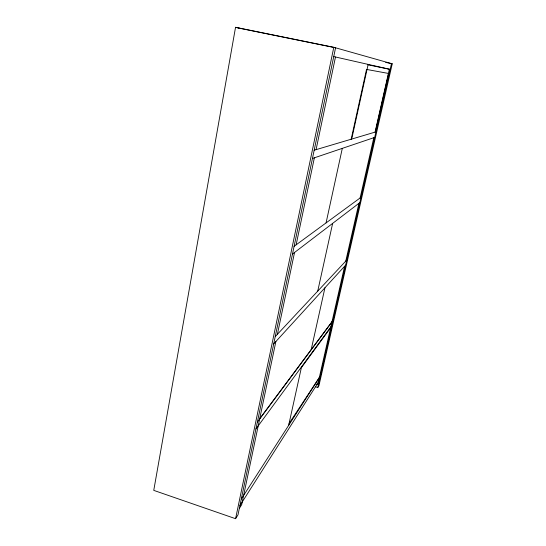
<?xml version="1.0" encoding="UTF-8"?>
<svg xmlns="http://www.w3.org/2000/svg" width="546" height="546" viewBox="0 0 546 546"><rect width="100%" height="100%" fill="white"/><g stroke="black" fill="none" stroke-linecap="round" stroke-linejoin="round"><path stroke-width="0.82" d="M315.37 386.745L317.799 387.476L318.953 385.633L392.246 63.8L333.797 47.297L235.544 27.3L153.754 490.376L235.585 518.7L237.988 514.858L335.572 47.802L238.281 27.996M235.585 518.7L333.797 47.297M275.873 341.537L241.694 504.681L239.339 508.408M277.388 334.316L294.533 252.484M296.137 244.82L314.366 157.821M316.073 149.659L335.49 56.989M326.071 222.898L342.308 148.369M317.738 291.114L332.644 223.382M288.65 425.395L301.556 366.803M368.154 64.401L351.999 137.735L351.167 139.23L366.523 69.424L388.629 73.471L375.32 132.05M311.206 349.59L324.938 287.79M316.079 384.118L317.711 384.609L344.601 266.25M345.768 261.104L358.899 203.337M360.114 197.973L373.805 137.715M375.075 132.118L389.373 69.212L367.615 64.735M317.799 387.476L391.475 63.589M317.711 384.609L318.871 382.773M239.926 505.576L319.342 380.712M241.284 499.078L320.413 375.989M289.073 423.491L319.342 377.47M255.931 428.979L331.913 325.43M301.351 367.717L330.651 327.716M259.719 418.652L331.995 321.696M257.364 422.113L333.033 320.522M273.703 343.912L345.632 265.117M275.225 336.629L346.799 260.005M292.479 254.054L359.855 202.607M294.096 246.314L361.063 197.277M312.449 158.463L374.679 137.421M314.168 150.225L375.948 131.859M385.694 62.401L392.246 63.8M333.736 56.593L390.158 69.39M235.544 27.3L240.745 28.617"/></g></svg>
